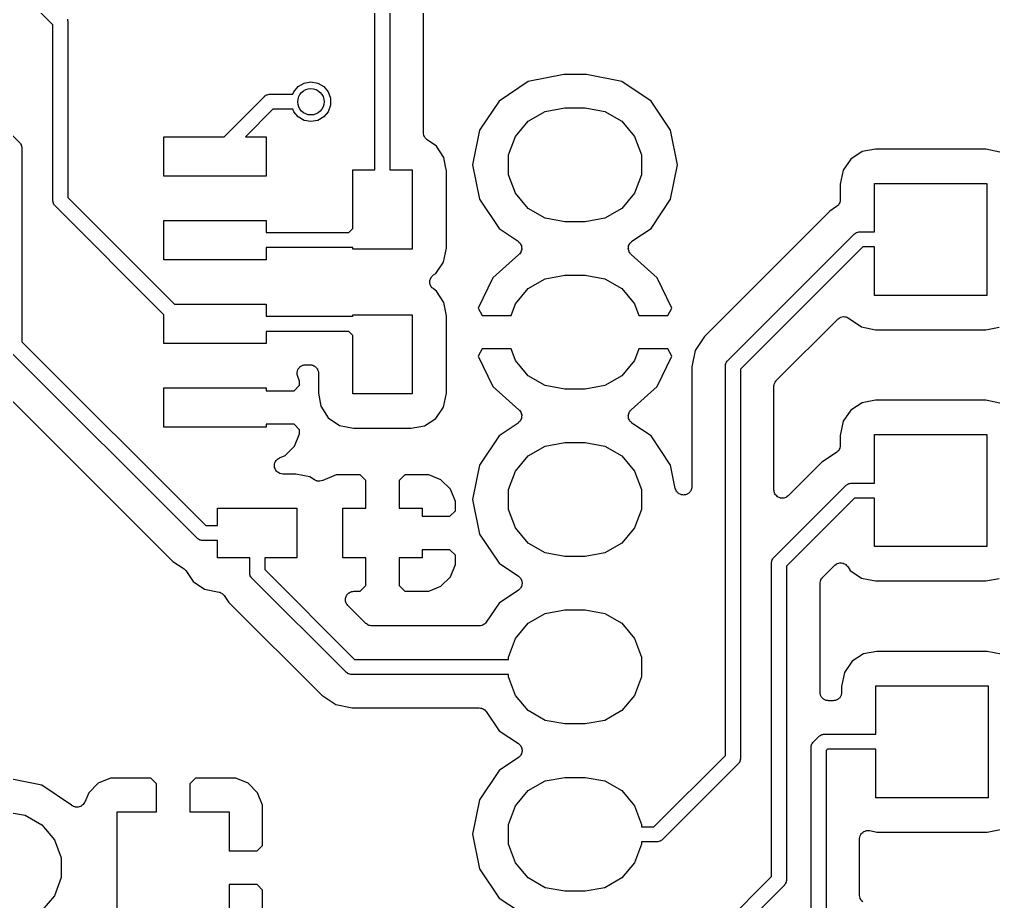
# Model space of a CAD drawing. Extents: x 127.4 to 176.4, y -111.4 to -62.3.
# Drawn here: x 153.88 to 168.65, y -83.7 to -70.31 of the extents above; entities that cross this region are included whole.
import ezdxf

# ---------------------------------------------------------------- set-up
doc = ezdxf.new("R2010")
doc.units = 0
doc.header["$MEASUREMENT"] = 0
doc.layers.add('BLACK', color=7, linetype='CONTINUOUS')

msp = doc.modelspace()

# ---------------------------------------------------------------- linework, layer by layer
at = {"layer": 'Black'}
for p, q in [((154.334, -70.3408), (150.571, -66.578)), ((159.271, -72.595), (159.271, -68.6687)), ((159.499, -68.7357), (159.499, -72.595)), ((160.007, -72.031), (160.007, -69.3707)), ((152.018, -70.3163), (153.881, -72.1792)), ((154.607, -70.3059), (154.61, -70.3206)), ((154.61, -70.3206), (154.614, -70.335)), ((154.386, -70.3923), (154.334, -70.3408)), ((154.386, -73.06), (154.386, -70.3923)), ((154.614, -70.335), (154.613, -70.34)), ((154.613, -70.34), (154.614, -70.345)), ((154.614, -70.345), (154.614, -73.0127)), ((162.134, -71.1454), (161.597, -71.2521)), ((162.478, -71.1454), (162.134, -71.1454)), ((163.015, -71.2521), (162.478, -71.1454)), ((158.039, -71.4094), (158.106, -71.3293)), ((158.106, -71.3293), (158.197, -71.277)), ((158.197, -71.277), (158.3, -71.2589)), ((158.3, -71.2589), (158.403, -71.277)), ((158.403, -71.277), (158.494, -71.3293)), ((158.494, -71.3293), (158.561, -71.4094)), ((161.597, -71.2521), (161.153, -71.5489)), ((163.459, -71.5489), (163.015, -71.2521)), ((156.983, -72.09), (157.594, -71.4792)), ((157.594, -71.4792), (157.598, -71.4763)), ((157.598, -71.4763), (157.602, -71.4724)), ((157.602, -71.4724), (157.614, -71.465)), ((157.614, -71.465), (157.627, -71.4564)), ((157.627, -71.4564), (157.632, -71.4551)), ((157.632, -71.4551), (157.636, -71.4526)), ((157.636, -71.4526), (157.651, -71.45)), ((157.651, -71.45), (157.665, -71.4461)), ((157.665, -71.4461), (157.67, -71.4466)), ((157.67, -71.4466), (157.675, -71.4457)), ((157.675, -71.4457), (158.026, -71.4457)), ((158.026, -71.4457), (158.039, -71.4094)), ((158.561, -71.4094), (158.597, -71.5077)), ((158.597, -71.6123), (158.561, -71.7106)), ((158.597, -71.5077), (158.597, -71.6123)), ((161.153, -71.5489), (160.856, -71.9931)), ((161.854, -71.7055), (162.15, -71.6534)), ((162.15, -71.6534), (162.462, -71.6534)), ((162.462, -71.6534), (162.758, -71.7055)), ((163.756, -71.9931), (163.459, -71.5489)), ((157.722, -71.6743), (157.307, -72.09)), ((158.026, -71.6743), (157.722, -71.6743)), ((158.039, -71.7106), (158.026, -71.6743)), ((158.106, -71.7907), (158.039, -71.7106)), ((158.197, -71.843), (158.106, -71.7907)), ((158.494, -71.7907), (158.403, -71.843)), ((158.561, -71.7106), (158.494, -71.7907)), ((161.595, -71.8554), (161.854, -71.7055)), ((162.758, -71.7055), (163.017, -71.8554)), ((158.3, -71.8611), (158.197, -71.843)), ((158.403, -71.843), (158.3, -71.8611)), ((161.402, -72.0852), (161.595, -71.8554)), ((163.017, -71.8554), (163.21, -72.0852)), ((156.07, -72.69), (156.07, -72.09)), ((156.07, -72.09), (156.983, -72.09)), ((157.307, -72.09), (157.62, -72.09)), ((157.62, -72.09), (157.62, -72.69)), ((160.01, -72.048), (160.007, -72.031)), ((160.012, -72.0652), (160.01, -72.048)), ((160.014, -72.0696), (160.012, -72.0652)), ((160.015, -72.0744), (160.014, -72.0696)), ((160.024, -72.0894), (160.015, -72.0744)), ((160.031, -72.105), (160.024, -72.0894)), ((160.856, -71.9931), (160.752, -72.517)), ((161.299, -72.367), (161.402, -72.0852)), ((163.21, -72.0852), (163.313, -72.367)), ((163.86, -72.517), (163.756, -71.9931)), ((153.881, -72.1792), (153.884, -72.1833)), ((153.884, -72.1833), (153.888, -72.1865)), ((153.888, -72.1865), (153.895, -72.1995)), ((153.895, -72.1995), (153.904, -72.2117)), ((153.904, -72.2117), (153.905, -72.2166)), ((153.905, -72.2166), (153.907, -72.2209)), ((153.907, -72.2209), (153.91, -72.2356)), ((153.91, -72.2356), (153.914, -72.25)), ((160.035, -72.1084), (160.031, -72.105)), ((160.037, -72.1126), (160.035, -72.1084)), ((160.05, -72.1237), (160.037, -72.1126)), ((160.063, -72.1358), (160.05, -72.1237)), ((160.206, -72.2339), (160.063, -72.1358)), ((160.318, -72.4075), (160.206, -72.2339)), ((153.914, -72.25), (153.913, -72.255)), ((153.913, -72.255), (153.914, -72.26)), ((153.914, -72.26), (153.914, -75.2013)), ((161.299, -72.667), (161.299, -72.367)), ((163.313, -72.367), (163.313, -72.667)), ((166.663, -72.3171), (166.489, -72.4288)), ((166.862, -72.2796), (166.663, -72.3171)), ((168.537, -72.2796), (166.862, -72.2796)), ((168.751, -72.3229), (168.537, -72.2796)), ((160.343, -72.5405), (160.318, -72.4075)), ((160.752, -72.517), (160.856, -73.0409)), ((163.756, -73.0409), (163.86, -72.517)), ((166.489, -72.4288), (166.373, -72.5985)), ((158.935, -73.4834), (158.935, -72.595)), ((158.935, -72.595), (159.271, -72.595)), ((159.499, -72.595), (159.835, -72.595)), ((159.835, -72.595), (159.835, -73.795)), ((160.355, -72.6068), (160.343, -72.5405)), ((160.355, -73.7823), (160.355, -72.6068)), ((161.402, -72.9488), (161.299, -72.667)), ((163.313, -72.667), (163.21, -72.9488)), ((166.373, -72.5985), (166.33, -72.8127)), ((157.62, -72.69), (156.07, -72.69)), ((166.33, -72.8127), (166.33, -73.046)), ((166.85, -73.5357), (166.85, -72.8)), ((166.85, -72.8), (168.55, -72.8)), ((168.55, -72.8), (168.55, -74.5)), ((161.595, -73.1786), (161.402, -72.9488)), ((163.21, -72.9488), (163.017, -73.1786)), ((154.387, -73.065), (154.386, -73.06)), ((154.386, -73.07), (154.387, -73.065)), ((154.39, -73.0844), (154.386, -73.07)), ((154.393, -73.0991), (154.39, -73.0844)), ((154.395, -73.1034), (154.393, -73.0991)), ((154.396, -73.1083), (154.395, -73.1034)), ((154.405, -73.1205), (154.396, -73.1083)), ((154.412, -73.1335), (154.405, -73.1205)), ((154.614, -73.0127), (156.232, -74.63)), ((160.856, -73.0409), (161.153, -73.4851)), ((163.459, -73.4851), (163.756, -73.0409)), ((166.3, -73.1276), (166.286, -73.1392)), ((166.302, -73.124), (166.3, -73.1276)), ((166.305, -73.1211), (166.302, -73.124)), ((166.313, -73.105), (166.305, -73.1211)), ((166.322, -73.0894), (166.313, -73.105)), ((166.323, -73.0853), (166.322, -73.0894)), ((166.324, -73.0815), (166.323, -73.0853)), ((166.326, -73.0637), (166.324, -73.0815)), ((166.33, -73.046), (166.326, -73.0637)), ((154.416, -73.1367), (154.412, -73.1335)), ((154.419, -73.1408), (154.416, -73.1367)), ((156.07, -74.7916), (154.419, -73.1408)), ((161.854, -73.3285), (161.595, -73.1786)), ((163.017, -73.1786), (162.758, -73.3285)), ((166.173, -73.2188), (164.269, -75.1225)), ((166.273, -73.1516), (166.173, -73.2188)), ((166.286, -73.1392), (166.273, -73.1516)), ((156.07, -73.96), (156.07, -73.36)), ((156.07, -73.36), (157.62, -73.36)), ((157.62, -73.36), (157.62, -73.5457)), ((162.15, -73.3806), (161.854, -73.3285)), ((162.462, -73.3806), (162.15, -73.3806)), ((162.758, -73.3285), (162.462, -73.3806)), ((157.62, -73.5457), (158.873, -73.5457)), ((158.873, -73.5457), (158.935, -73.4834)), ((161.153, -73.4851), (161.442, -73.6779)), ((163.17, -73.6779), (163.459, -73.4851)), ((164.619, -75.4906), (166.541, -73.5692)), ((166.541, -73.5692), (166.545, -73.5663)), ((166.545, -73.5663), (166.548, -73.5624)), ((166.548, -73.5624), (166.561, -73.555)), ((166.561, -73.555), (166.573, -73.5464)), ((166.573, -73.5464), (166.578, -73.5451)), ((166.578, -73.5451), (166.582, -73.5426)), ((166.582, -73.5426), (166.597, -73.54)), ((166.597, -73.54), (166.611, -73.5361)), ((166.611, -73.5361), (166.616, -73.5366)), ((166.616, -73.5366), (166.621, -73.5357)), ((166.621, -73.5357), (166.85, -73.5357)), ((161.442, -73.6779), (161.445, -73.6813)), ((161.445, -73.6813), (161.45, -73.6837)), ((161.45, -73.6837), (161.461, -73.6965)), ((161.461, -73.6965), (161.473, -73.7084)), ((161.473, -73.7084), (161.476, -73.7128)), ((161.476, -73.7128), (161.479, -73.7166)), ((161.479, -73.7166), (161.485, -73.7325)), ((163.127, -73.7325), (163.133, -73.7166)), ((163.133, -73.7166), (163.136, -73.7128)), ((163.136, -73.7128), (163.139, -73.7084)), ((163.139, -73.7084), (163.151, -73.6965)), ((163.151, -73.6965), (163.162, -73.6837)), ((163.162, -73.6837), (163.167, -73.6813)), ((163.167, -73.6813), (163.17, -73.6779)), ((158.92, -73.7743), (157.62, -73.7743)), ((157.62, -73.7743), (157.62, -73.96)), ((158.925, -73.7734), (158.92, -73.7743)), ((158.93, -73.7739), (158.925, -73.7734)), ((158.935, -73.7725), (158.93, -73.7739)), ((158.935, -73.795), (158.935, -73.7725)), ((159.835, -73.795), (158.935, -73.795)), ((160.312, -73.9965), (160.355, -73.7823)), ((161.472, -73.857), (161.463, -73.8713)), ((161.483, -73.8435), (161.472, -73.857)), ((161.485, -73.8388), (161.483, -73.8435)), ((161.485, -73.7325), (161.493, -73.7479)), ((161.487, -73.8346), (161.485, -73.8388)), ((161.491, -73.8179), (161.487, -73.8346)), ((161.497, -73.8016), (161.491, -73.8179)), ((161.493, -73.7479), (161.494, -73.7529)), ((161.494, -73.7529), (161.495, -73.7575)), ((161.495, -73.7575), (161.496, -73.7747)), ((161.496, -73.7747), (161.498, -73.7918)), ((161.498, -73.7918), (161.497, -73.7966)), ((161.497, -73.7966), (161.497, -73.8016)), ((163.114, -73.7918), (163.116, -73.7747)), ((163.115, -73.7966), (163.114, -73.7918)), ((163.115, -73.8016), (163.115, -73.7966)), ((163.121, -73.8179), (163.115, -73.8016)), ((163.116, -73.7747), (163.117, -73.7575)), ((163.117, -73.7575), (163.118, -73.7529)), ((163.118, -73.7529), (163.119, -73.7479)), ((163.119, -73.7479), (163.127, -73.7325)), ((163.125, -73.8346), (163.121, -73.8179)), ((163.127, -73.8388), (163.125, -73.8346)), ((163.129, -73.8435), (163.127, -73.8388)), ((163.14, -73.857), (163.129, -73.8435)), ((163.149, -73.8713), (163.14, -73.857)), ((166.669, -73.7643), (164.814, -75.6187)), ((166.85, -73.7643), (166.669, -73.7643)), ((166.85, -74.5), (166.85, -73.7643)), ((157.62, -73.96), (156.07, -73.96)), ((160.196, -74.1662), (160.312, -73.9965)), ((161.456, -73.8782), (161.059, -74.2328)), ((161.459, -73.8742), (161.456, -73.8782)), ((161.463, -73.8713), (161.459, -73.8742)), ((163.153, -73.8742), (163.149, -73.8713)), ((163.156, -73.8782), (163.153, -73.8742)), ((163.553, -74.2328), (163.156, -73.8782)), ((160.102, -74.302), (160.103, -74.2941)), ((160.106, -74.3159), (160.102, -74.302)), ((160.103, -74.2862), (160.106, -74.2724)), ((160.103, -74.2941), (160.103, -74.2862)), ((160.106, -74.2724), (160.108, -74.2582)), ((160.108, -74.2582), (160.112, -74.2512)), ((160.112, -74.2512), (160.114, -74.2435)), ((160.114, -74.2435), (160.122, -74.2317)), ((160.122, -74.2317), (160.128, -74.219)), ((160.128, -74.219), (160.134, -74.2136)), ((160.134, -74.2136), (160.138, -74.2071)), ((160.138, -74.2071), (160.15, -74.1988)), ((160.15, -74.1988), (160.161, -74.1891)), ((160.161, -74.1891), (160.196, -74.1662)), ((161.059, -74.2328), (160.838, -74.6908)), ((161.595, -74.3954), (161.854, -74.2455)), ((161.854, -74.2455), (162.15, -74.1934)), ((162.15, -74.1934), (162.462, -74.1934)), ((162.462, -74.1934), (162.758, -74.2455)), ((162.758, -74.2455), (163.017, -74.3954)), ((163.774, -74.6908), (163.553, -74.2328)), ((160.107, -74.3301), (160.106, -74.3159)), ((160.11, -74.3373), (160.107, -74.3301)), ((160.112, -74.345), (160.11, -74.3373)), ((160.12, -74.357), (160.112, -74.345)), ((160.126, -74.3699), (160.12, -74.357)), ((160.132, -74.3754), (160.126, -74.3699)), ((160.136, -74.3821), (160.132, -74.3754)), ((160.147, -74.3907), (160.136, -74.3821)), ((160.158, -74.4007), (160.147, -74.3907)), ((160.206, -74.4339), (160.158, -74.4007)), ((160.318, -74.6075), (160.206, -74.4339)), ((161.402, -74.6252), (161.595, -74.3954)), ((163.017, -74.3954), (163.21, -74.6252)), ((160.355, -74.8068), (160.318, -74.6075)), ((168.55, -74.5), (166.85, -74.5)), ((156.232, -74.63), (157.62, -74.63)), ((157.62, -74.63), (157.62, -74.8157)), ((160.838, -74.6908), (160.897, -74.803)), ((161.337, -74.803), (161.402, -74.6252)), ((163.21, -74.6252), (163.275, -74.803)), ((163.715, -74.803), (163.774, -74.6908)), ((156.07, -75.23), (156.07, -74.7916)), ((157.62, -74.8157), (158.92, -74.8157)), ((158.92, -74.8157), (158.925, -74.8166)), ((158.925, -74.8166), (158.93, -74.8161)), ((158.93, -74.8161), (158.935, -74.8175)), ((158.935, -74.8175), (158.935, -74.795)), ((158.935, -74.795), (159.835, -74.795)), ((159.835, -74.795), (159.835, -75.995)), ((160.355, -75.9823), (160.355, -74.8068)), ((160.897, -74.803), (161.337, -74.803)), ((163.275, -74.803), (163.715, -74.803)), ((165.359, -75.792), (166.294, -74.8578)), ((166.294, -74.8578), (166.296, -74.8564)), ((166.296, -74.8564), (166.297, -74.8544)), ((166.297, -74.8544), (166.314, -74.8438)), ((166.314, -74.8438), (166.33, -74.8325)), ((166.33, -74.8325), (166.332, -74.8319)), ((166.332, -74.8319), (166.334, -74.8305)), ((166.334, -74.8305), (166.353, -74.8262)), ((166.353, -74.8262), (166.372, -74.8211)), ((166.372, -74.8211), (166.375, -74.8213)), ((166.375, -74.8213), (166.377, -74.8208)), ((166.377, -74.8208), (166.397, -74.8232)), ((166.397, -74.8232), (166.416, -74.8249)), ((166.416, -74.8249), (166.419, -74.826)), ((166.419, -74.826), (166.421, -74.8263)), ((166.421, -74.8263), (166.439, -74.8353)), ((166.439, -74.8353), (166.456, -74.8436)), ((166.456, -74.8436), (166.458, -74.8454)), ((166.458, -74.8454), (166.46, -74.8465)), ((166.46, -74.8465), (166.465, -74.8518)), ((166.465, -74.8518), (166.649, -74.9771)), ((158.873, -75.0443), (157.62, -75.0443)), ((157.62, -75.0443), (157.62, -75.23)), ((158.935, -75.1066), (158.873, -75.0443)), ((166.649, -74.9771), (166.863, -75.0204)), ((166.863, -75.0204), (168.538, -75.0204)), ((168.538, -75.0204), (168.737, -74.9829)), ((158.935, -75.995), (158.935, -75.1066)), ((164.269, -75.1225), (164.127, -75.3342)), ((156.576, -78.1858), (153.719, -75.3294)), ((153.914, -75.2013), (156.704, -77.9907)), ((157.62, -75.23), (156.07, -75.23)), ((160.897, -75.311), (160.838, -75.4232)), ((161.337, -75.311), (160.897, -75.311)), ((161.402, -75.4888), (161.337, -75.311)), ((163.275, -75.311), (163.21, -75.4888)), ((163.715, -75.311), (163.275, -75.311)), ((163.774, -75.4232), (163.715, -75.311)), ((164.127, -75.3342), (164.078, -75.5839)), ((160.838, -75.4232), (161.059, -75.8812)), ((161.595, -75.7186), (161.402, -75.4888)), ((163.21, -75.4888), (163.017, -75.7186)), ((163.553, -75.8812), (163.774, -75.4232)), ((164.612, -75.4979), (164.616, -75.4947)), ((164.616, -75.4947), (164.619, -75.4906)), ((158.094, -75.6494), (158.095, -75.6411)), ((158.095, -75.6411), (158.101, -75.6288)), ((158.101, -75.6288), (158.106, -75.6158)), ((158.106, -75.6158), (158.111, -75.6094)), ((158.111, -75.6094), (158.115, -75.602)), ((158.115, -75.602), (158.125, -75.5926)), ((158.125, -75.5926), (158.134, -75.582)), ((158.134, -75.582), (158.142, -75.5778)), ((158.142, -75.5778), (158.148, -75.5722)), ((158.148, -75.5722), (158.16, -75.5669)), ((158.16, -75.5669), (158.172, -75.56)), ((158.172, -75.56), (158.181, -75.5585)), ((158.181, -75.5585), (158.188, -75.5553)), ((158.188, -75.5553), (158.202, -75.5547)), ((158.202, -75.5547), (158.216, -75.5523)), ((158.216, -75.5523), (158.288, -75.5523)), ((158.288, -75.5523), (158.298, -75.5542)), ((158.298, -75.5542), (158.31, -75.5542)), ((158.31, -75.5542), (158.32, -75.558)), ((158.32, -75.558), (158.331, -75.56)), ((158.331, -75.56), (158.341, -75.5655)), ((158.341, -75.5655), (158.351, -75.5693)), ((158.351, -75.5693), (158.36, -75.5765)), ((158.36, -75.5765), (158.369, -75.582)), ((158.369, -75.582), (158.376, -75.5905)), ((158.376, -75.5905), (158.385, -75.5977)), ((158.385, -75.5977), (158.39, -75.6073)), ((158.39, -75.6073), (158.398, -75.6158)), ((158.398, -75.6158), (158.401, -75.6262)), ((158.401, -75.6262), (158.407, -75.6359)), ((158.407, -75.6359), (158.409, -75.6468)), ((164.078, -75.5839), (164.078, -77.4027)), ((164.586, -75.5614), (164.59, -75.547)), ((164.587, -75.5664), (164.586, -75.5614)), ((164.586, -75.5714), (164.587, -75.5664)), ((164.586, -81.4803), (164.586, -75.5714)), ((164.59, -75.547), (164.593, -75.5323)), ((164.593, -75.5323), (164.595, -75.528)), ((164.595, -75.528), (164.596, -75.5231)), ((164.596, -75.5231), (164.605, -75.5109)), ((164.605, -75.5109), (164.612, -75.4979)), ((164.814, -75.6187), (164.814, -81.5276)), ((158.089, -75.6848), (158.091, -75.6711)), ((158.091, -75.693), (158.089, -75.6848)), ((158.091, -75.6572), (158.094, -75.6494)), ((158.091, -75.6711), (158.091, -75.6572)), ((158.091, -75.7014), (158.091, -75.693)), ((158.096, -75.7144), (158.091, -75.7014)), ((158.099, -75.7279), (158.096, -75.7144)), ((158.128, -75.799), (158.099, -75.7279)), ((158.409, -75.6468), (158.413, -75.6572)), ((158.413, -75.6572), (158.413, -75.6684)), ((158.413, -75.6684), (158.415, -75.6793)), ((158.415, -75.6793), (158.415, -75.9832)), ((161.854, -75.8685), (161.595, -75.7186)), ((163.017, -75.7186), (162.758, -75.8685)), ((153.598, -75.9265), (156.208, -78.5362)), ((156.07, -76.5), (156.07, -75.9)), ((156.07, -75.9), (157.62, -75.9)), ((157.62, -75.9), (157.62, -75.946)), ((158.044, -75.946), (158.128, -75.8616)), ((158.128, -75.8616), (158.128, -75.799)), ((161.059, -75.8812), (161.456, -76.2358)), ((162.15, -75.9206), (161.854, -75.8685)), ((162.462, -75.9206), (162.15, -75.9206)), ((162.758, -75.8685), (162.462, -75.9206)), ((163.156, -76.2358), (163.553, -75.8812)), ((165.322, -75.8818), (165.323, -75.8763)), ((165.322, -77.451), (165.322, -75.8818)), ((165.323, -75.8707), (165.327, -75.8547)), ((165.323, -75.8763), (165.323, -75.8707)), ((165.327, -75.8547), (165.33, -75.8383)), ((165.33, -75.8383), (165.333, -75.8335)), ((165.333, -75.8335), (165.334, -75.8281)), ((165.334, -75.8281), (165.344, -75.8145)), ((165.344, -75.8145), (165.352, -75.8001)), ((165.352, -75.8001), (165.356, -75.7965)), ((165.356, -75.7965), (165.359, -75.792)), ((157.62, -75.946), (158.044, -75.946)), ((158.415, -75.9832), (158.452, -76.1825)), ((159.835, -75.995), (158.935, -75.995)), ((160.312, -76.1965), (160.355, -75.9823)), ((158.452, -76.1825), (158.564, -76.3561)), ((160.196, -76.3662), (160.312, -76.1965)), ((166.663, -76.1285), (166.489, -76.2402)), ((166.862, -76.091), (166.663, -76.1285)), ((168.537, -76.091), (166.862, -76.091)), ((168.751, -76.1344), (168.537, -76.091)), ((158.564, -76.3561), (158.734, -76.4721)), ((160.022, -76.4779), (160.196, -76.3662)), ((161.456, -76.2358), (161.459, -76.2398)), ((161.459, -76.2398), (161.463, -76.2427)), ((161.463, -76.2427), (161.472, -76.257)), ((161.472, -76.257), (161.483, -76.2705)), ((161.485, -76.3815), (161.479, -76.3974)), ((161.483, -76.2705), (161.485, -76.2752)), ((161.485, -76.2752), (161.487, -76.2794)), ((161.493, -76.3661), (161.485, -76.3815)), ((161.487, -76.2794), (161.491, -76.2961)), ((161.491, -76.2961), (161.497, -76.3124)), ((161.494, -76.3611), (161.493, -76.3661)), ((161.495, -76.3565), (161.494, -76.3611)), ((161.496, -76.3393), (161.495, -76.3565)), ((161.498, -76.3222), (161.496, -76.3393)), ((161.497, -76.3124), (161.497, -76.3174)), ((161.497, -76.3174), (161.498, -76.3222)), ((163.114, -76.3222), (163.115, -76.3174)), ((163.116, -76.3393), (163.114, -76.3222)), ((163.115, -76.3124), (163.121, -76.2961)), ((163.115, -76.3174), (163.115, -76.3124)), ((163.117, -76.3565), (163.116, -76.3393)), ((163.118, -76.3611), (163.117, -76.3565)), ((163.119, -76.3661), (163.118, -76.3611)), ((163.127, -76.3815), (163.119, -76.3661)), ((163.121, -76.2961), (163.125, -76.2794)), ((163.125, -76.2794), (163.127, -76.2752)), ((163.127, -76.2752), (163.129, -76.2705)), ((163.133, -76.3974), (163.127, -76.3815)), ((163.129, -76.2705), (163.14, -76.257)), ((163.14, -76.257), (163.149, -76.2427)), ((163.149, -76.2427), (163.153, -76.2398)), ((163.153, -76.2398), (163.156, -76.2358)), ((166.489, -76.2402), (166.373, -76.41)), ((157.62, -76.5), (156.07, -76.5)), ((158.044, -76.454), (157.62, -76.454)), ((157.62, -76.454), (157.62, -76.5)), ((158.128, -76.5384), (158.044, -76.454)), ((158.734, -76.4721), (158.948, -76.5154)), ((158.948, -76.5154), (159.823, -76.5154)), ((159.823, -76.5154), (160.022, -76.4779)), ((161.442, -76.4361), (161.153, -76.6289)), ((161.445, -76.4327), (161.442, -76.4361)), ((161.45, -76.4303), (161.445, -76.4327)), ((161.461, -76.4175), (161.45, -76.4303)), ((161.473, -76.4056), (161.461, -76.4175)), ((161.476, -76.4012), (161.473, -76.4056)), ((161.479, -76.3974), (161.476, -76.4012)), ((163.136, -76.4012), (163.133, -76.3974)), ((163.139, -76.4056), (163.136, -76.4012)), ((163.151, -76.4175), (163.139, -76.4056)), ((163.162, -76.4303), (163.151, -76.4175)), ((163.167, -76.4327), (163.162, -76.4303)), ((163.17, -76.4361), (163.167, -76.4327)), ((163.459, -76.6289), (163.17, -76.4361)), ((166.373, -76.41), (166.33, -76.6242)), ((158.051, -76.7878), (158.128, -76.601)), ((158.128, -76.601), (158.128, -76.5384)), ((161.153, -76.6289), (160.856, -77.0731)), ((163.756, -77.0731), (163.459, -76.6289)), ((166.33, -76.6242), (166.33, -76.7754)), ((166.85, -77.3471), (166.85, -76.6114)), ((166.85, -76.6114), (168.55, -76.6114)), ((168.55, -76.6114), (168.55, -78.3114)), ((157.908, -76.9307), (158.051, -76.7878)), ((161.595, -76.9354), (161.854, -76.7855)), ((161.854, -76.7855), (162.15, -76.7334)), ((162.15, -76.7334), (162.462, -76.7334)), ((162.462, -76.7334), (162.758, -76.7855)), ((162.758, -76.7855), (163.017, -76.9354)), ((166.322, -76.8188), (166.313, -76.8343)), ((166.323, -76.8147), (166.322, -76.8188)), ((166.324, -76.8109), (166.323, -76.8147)), ((166.326, -76.793), (166.324, -76.8109)), ((166.33, -76.7754), (166.326, -76.793)), ((157.808, -76.9756), (157.824, -76.9652)), ((157.824, -76.9652), (157.908, -76.9307)), ((161.402, -77.1652), (161.595, -76.9354)), ((163.017, -76.9354), (163.21, -77.1652)), ((166.273, -76.881), (166.05, -77.0302)), ((166.286, -76.8685), (166.273, -76.881)), ((166.3, -76.857), (166.286, -76.8685)), ((166.302, -76.8534), (166.3, -76.857)), ((166.305, -76.8505), (166.302, -76.8534)), ((166.313, -76.8343), (166.305, -76.8505)), ((157.747, -77.066), (157.748, -77.0633)), ((157.748, -77.0853), (157.747, -77.066)), ((157.748, -77.0605), (157.754, -77.0423)), ((157.748, -77.0633), (157.748, -77.0605)), ((157.748, -77.1046), (157.748, -77.0853)), ((157.749, -77.1072), (157.748, -77.1046)), ((157.749, -77.11), (157.749, -77.1072)), ((157.756, -77.1279), (157.749, -77.11)), ((157.754, -77.0423), (157.76, -77.0239)), ((157.76, -77.0239), (157.762, -77.0217)), ((157.762, -77.0217), (157.763, -77.0191)), ((157.763, -77.0191), (157.775, -77.0043)), ((157.775, -77.0043), (157.787, -76.9889)), ((157.787, -76.9889), (157.789, -76.9874)), ((157.789, -76.9874), (157.791, -76.9853)), ((157.791, -76.9853), (157.808, -76.9756)), ((160.856, -77.0731), (160.752, -77.597)), ((163.826, -77.4275), (163.756, -77.0731)), ((166.05, -77.0302), (165.539, -77.5408)), ((157.763, -77.1461), (157.756, -77.1279)), ((157.765, -77.1482), (157.763, -77.1461)), ((157.766, -77.1508), (157.765, -77.1482)), ((157.779, -77.165), (157.766, -77.1508)), ((157.791, -77.1798), (157.779, -77.165)), ((157.794, -77.1812), (157.791, -77.1798)), ((157.796, -77.1833), (157.794, -77.1812)), ((157.813, -77.1922), (157.796, -77.1833)), ((157.829, -77.2019), (157.813, -77.1922)), ((157.832, -77.2024), (157.829, -77.2019)), ((157.835, -77.2037), (157.832, -77.2024)), ((157.854, -77.2062), (157.835, -77.2037)), ((157.873, -77.2096), (157.854, -77.2062)), ((158.072, -77.2096), (157.873, -77.2096)), ((158.286, -77.2529), (158.072, -77.2096)), ((158.352, -77.2979), (158.286, -77.2529)), ((158.684, -77.222), (158.481, -77.3061)), ((159.047, -77.222), (158.684, -77.222)), ((159.131, -77.3064), (159.047, -77.222)), ((159.723, -77.222), (159.639, -77.3064)), ((160.086, -77.222), (159.723, -77.222)), ((160.273, -77.2993), (160.086, -77.222)), ((161.299, -77.447), (161.402, -77.1652)), ((163.21, -77.1652), (163.313, -77.447)), ((158.372, -77.3067), (158.352, -77.2979)), ((158.391, -77.3157), (158.372, -77.3067)), ((158.392, -77.3158), (158.391, -77.3157)), ((158.392, -77.3161), (158.392, -77.3158)), ((158.414, -77.3177), (158.392, -77.3161)), ((158.435, -77.3196), (158.414, -77.3177)), ((158.436, -77.3194), (158.435, -77.3196)), ((158.457, -77.3137), (158.436, -77.3194)), ((158.436, -77.3194), (158.436, -77.3194)), ((158.478, -77.3081), (158.457, -77.3137)), ((158.479, -77.3075), (158.478, -77.3077)), ((158.478, -77.3077), (158.478, -77.3081)), ((158.481, -77.3061), (158.479, -77.3075)), ((159.131, -77.73), (159.131, -77.3064)), ((159.639, -77.3064), (159.639, -77.73)), ((160.416, -77.4422), (160.273, -77.2993)), ((164.078, -77.4027), (164.076, -77.4123)), ((164.076, -77.4123), (164.076, -77.422)), ((165.319, -78.4792), (166.418, -77.3806)), ((166.418, -77.3806), (166.422, -77.3777)), ((166.422, -77.3777), (166.425, -77.3739)), ((166.425, -77.3739), (166.438, -77.3664)), ((166.438, -77.3664), (166.45, -77.3578)), ((166.45, -77.3578), (166.455, -77.3565)), ((166.455, -77.3565), (166.459, -77.354)), ((166.459, -77.354), (166.474, -77.3514)), ((166.474, -77.3514), (166.489, -77.3476)), ((166.489, -77.3476), (166.494, -77.348)), ((166.494, -77.348), (166.499, -77.3471)), ((166.499, -77.3471), (166.85, -77.3471)), ((160.493, -77.629), (160.416, -77.4422)), ((161.299, -77.747), (161.299, -77.447)), ((163.313, -77.447), (163.313, -77.747)), ((163.83, -77.4366), (163.826, -77.4275)), ((163.831, -77.4462), (163.83, -77.4366)), ((163.838, -77.457), (163.831, -77.4462)), ((163.842, -77.4686), (163.838, -77.457)), ((163.849, -77.4759), (163.842, -77.4686)), ((163.853, -77.4844), (163.849, -77.4759)), ((163.863, -77.4924), (163.853, -77.4844)), ((163.871, -77.5018), (163.863, -77.4924)), ((163.88, -77.5064), (163.871, -77.5018)), ((163.887, -77.5127), (163.88, -77.5064)), ((163.899, -77.517), (163.887, -77.5127)), ((163.91, -77.523), (163.899, -77.517)), ((163.919, -77.5245), (163.91, -77.523)), ((163.929, -77.5278), (163.919, -77.5245)), ((163.941, -77.5278), (163.929, -77.5278)), ((163.953, -77.5297), (163.941, -77.5278)), ((163.963, -77.5278), (163.953, -77.5297)), ((163.973, -77.5278), (163.963, -77.5278)), ((163.984, -77.5235), (163.973, -77.5278)), ((163.997, -77.5211), (163.984, -77.5235)), ((164.005, -77.516), (163.997, -77.5211)), ((164.014, -77.5127), (164.005, -77.516)), ((164.024, -77.5047), (164.014, -77.5127)), ((164.034, -77.4982), (164.024, -77.5047)), ((164.041, -77.4906), (164.034, -77.4982)), ((164.048, -77.4844), (164.041, -77.4906)), ((164.054, -77.4735), (164.048, -77.4844)), ((164.062, -77.4638), (164.054, -77.4735)), ((164.065, -77.4546), (164.062, -77.4638)), ((164.07, -77.4462), (164.065, -77.4546)), ((164.072, -77.4339), (164.07, -77.4462)), ((164.076, -77.422), (164.072, -77.4339)), ((165.325, -77.4674), (165.322, -77.451)), ((165.327, -77.4839), (165.325, -77.4674)), ((165.329, -77.489), (165.327, -77.4839)), ((165.33, -77.4945), (165.329, -77.489)), ((165.338, -77.5088), (165.33, -77.4945)), ((165.345, -77.5239), (165.338, -77.5088)), ((165.349, -77.5278), (165.345, -77.5239)), ((165.352, -77.5327), (165.349, -77.5278)), ((165.365, -77.5433), (165.352, -77.5327)), ((165.376, -77.5551), (165.365, -77.5433)), ((165.382, -77.5574), (165.376, -77.5551)), ((165.386, -77.561), (165.382, -77.5574)), ((165.401, -77.5667), (165.386, -77.561)), ((165.508, -77.5629), (165.503, -77.5661)), ((165.513, -77.561), (165.508, -77.5629)), ((165.526, -77.5504), (165.513, -77.561)), ((165.539, -77.5408), (165.526, -77.5504)), ((160.493, -77.7666), (160.493, -77.629)), ((160.752, -77.597), (160.856, -78.1209)), ((165.416, -77.5737), (165.401, -77.5667)), ((165.422, -77.5742), (165.416, -77.5737)), ((165.427, -77.5761), (165.422, -77.5742)), ((165.444, -77.5761), (165.427, -77.5761)), ((165.46, -77.5775), (165.444, -77.5761)), ((165.466, -77.5761), (165.46, -77.5775)), ((165.471, -77.5761), (165.466, -77.5761)), ((165.487, -77.5704), (165.471, -77.5761)), ((165.503, -77.5661), (165.487, -77.5704)), ((166.546, -77.5757), (165.514, -78.6073)), ((166.85, -77.5757), (166.546, -77.5757)), ((166.85, -78.3114), (166.85, -77.5757)), ((156.885, -77.9907), (156.885, -77.73)), ((156.885, -77.73), (158.085, -77.73)), ((158.085, -77.73), (158.085, -78.48)), ((158.785, -78.48), (158.785, -77.73)), ((158.785, -77.73), (159.131, -77.73)), ((159.639, -77.73), (159.985, -77.73)), ((159.985, -77.73), (159.985, -77.851)), ((159.985, -77.851), (160.409, -77.851)), ((160.409, -77.851), (160.493, -77.7666)), ((161.402, -78.0288), (161.299, -77.747)), ((163.313, -77.747), (163.21, -78.0288)), ((156.704, -77.9907), (156.885, -77.9907)), ((160.856, -78.1209), (161.153, -78.5651)), ((161.595, -78.2586), (161.402, -78.0288)), ((163.21, -78.0288), (163.017, -78.2586)), ((156.58, -78.1887), (156.576, -78.1858)), ((156.583, -78.1926), (156.58, -78.1887)), ((156.596, -78.2), (156.583, -78.1926)), ((156.608, -78.2086), (156.596, -78.2)), ((156.613, -78.2099), (156.608, -78.2086)), ((156.617, -78.2124), (156.613, -78.2099)), ((156.632, -78.215), (156.617, -78.2124)), ((156.646, -78.2189), (156.632, -78.215)), ((156.651, -78.2184), (156.646, -78.2189)), ((156.656, -78.2193), (156.651, -78.2184)), ((156.885, -78.2193), (156.656, -78.2193)), ((156.885, -78.48), (156.885, -78.2193)), ((161.854, -78.4085), (161.595, -78.2586)), ((163.017, -78.2586), (162.758, -78.4085)), ((159.985, -78.359), (159.985, -78.48)), ((160.409, -78.359), (159.985, -78.359)), ((160.493, -78.4434), (160.409, -78.359)), ((160.493, -78.581), (160.493, -78.4434)), ((162.15, -78.4606), (161.854, -78.4085)), ((162.758, -78.4085), (162.462, -78.4606)), ((168.55, -78.3114), (166.85, -78.3114)), ((156.208, -78.5362), (156.379, -78.6505)), ((157.371, -78.48), (156.885, -78.48)), ((157.371, -78.7086), (157.371, -78.48)), ((158.085, -78.48), (157.599, -78.48)), ((157.599, -78.48), (157.599, -78.6613)), ((159.131, -78.48), (158.785, -78.48)), ((159.131, -78.9036), (159.131, -78.48)), ((159.985, -78.48), (159.639, -78.48)), ((159.639, -78.48), (159.639, -78.9036)), ((160.416, -78.7678), (160.493, -78.581)), ((161.153, -78.5651), (161.447, -78.7614)), ((162.462, -78.4606), (162.15, -78.4606)), ((165.286, -78.55), (165.29, -78.5356)), ((165.287, -78.555), (165.286, -78.55)), ((165.286, -78.56), (165.287, -78.555)), ((165.286, -83.3203), (165.286, -78.56)), ((165.29, -78.5356), (165.293, -78.5209)), ((165.293, -78.5209), (165.295, -78.5166)), ((165.295, -78.5166), (165.296, -78.5117)), ((165.296, -78.5117), (165.305, -78.4995)), ((165.305, -78.4995), (165.312, -78.4865)), ((165.312, -78.4865), (165.316, -78.4833)), ((165.316, -78.4833), (165.319, -78.4792)), ((166.059, -78.7806), (166.246, -78.5945)), ((166.246, -78.5945), (166.248, -78.5931)), ((166.248, -78.5931), (166.249, -78.5911)), ((166.249, -78.5911), (166.266, -78.5804)), ((166.266, -78.5804), (166.282, -78.5692)), ((166.282, -78.5692), (166.284, -78.5686)), ((166.284, -78.5686), (166.286, -78.5672)), ((166.286, -78.5672), (166.305, -78.5629)), ((166.305, -78.5629), (166.324, -78.5578)), ((166.324, -78.5578), (166.327, -78.558)), ((166.327, -78.558), (166.329, -78.5575)), ((166.329, -78.5575), (166.349, -78.5599)), ((166.349, -78.5599), (166.368, -78.5616)), ((166.368, -78.5616), (166.371, -78.5627)), ((166.371, -78.5627), (166.373, -78.563)), ((166.373, -78.563), (166.39, -78.572)), ((166.39, -78.572), (166.408, -78.5803)), ((166.408, -78.5803), (166.41, -78.5821)), ((166.41, -78.5821), (166.412, -78.5832)), ((166.412, -78.5832), (166.426, -78.5976)), ((166.426, -78.5976), (166.439, -78.6115)), ((156.379, -78.6505), (156.381, -78.6532)), ((156.381, -78.6532), (156.385, -78.655)), ((156.385, -78.655), (156.397, -78.6684)), ((156.397, -78.6684), (156.411, -78.681)), ((156.411, -78.681), (156.412, -78.6845)), ((156.412, -78.6845), (156.415, -78.6874)), ((156.415, -78.6874), (156.514, -78.8411)), ((157.372, -78.7136), (157.371, -78.7086)), ((157.371, -78.7186), (157.372, -78.7136)), ((157.375, -78.733), (157.371, -78.7186)), ((157.378, -78.7477), (157.375, -78.733)), ((157.599, -78.6613), (158.961, -80.0227)), ((165.514, -78.6073), (165.514, -83.3676)), ((166.439, -78.6115), (166.44, -78.6137)), ((166.44, -78.6137), (166.442, -78.6156)), ((166.442, -78.6156), (166.479, -78.6725)), ((166.479, -78.6725), (166.649, -78.7885)), ((156.514, -78.8411), (156.684, -78.9571)), ((157.38, -78.752), (157.378, -78.7477)), ((157.381, -78.7569), (157.38, -78.752)), ((157.39, -78.7691), (157.381, -78.7569)), ((157.397, -78.7821), (157.39, -78.7691)), ((157.401, -78.7853), (157.397, -78.7821)), ((157.404, -78.7894), (157.401, -78.7853)), ((158.833, -80.2178), (157.404, -78.7894)), ((160.273, -78.9107), (160.416, -78.7678)), ((161.447, -78.7614), (161.457, -78.771)), ((161.457, -78.771), (161.468, -78.7792)), ((161.468, -78.7792), (161.473, -78.7861)), ((161.473, -78.7861), (161.479, -78.7919)), ((161.479, -78.7919), (161.485, -78.8043)), ((161.485, -78.8043), (161.493, -78.8159)), ((161.493, -78.8159), (161.495, -78.824)), ((161.495, -78.824), (161.498, -78.8315)), ((161.498, -78.8315), (161.5, -78.8452)), ((161.5, -78.8888), (161.498, -78.9025)), ((161.5, -78.8452), (161.503, -78.8587)), ((161.503, -78.8753), (161.5, -78.8888)), ((161.503, -78.8587), (161.502, -78.867)), ((161.502, -78.867), (161.503, -78.8753)), ((166.022, -78.8704), (166.023, -78.8649)), ((166.022, -80.5236), (166.022, -78.8704)), ((166.023, -78.8593), (166.027, -78.8433)), ((166.023, -78.8649), (166.023, -78.8593)), ((166.027, -78.8433), (166.03, -78.8269)), ((166.03, -78.8269), (166.033, -78.8221)), ((166.033, -78.8221), (166.034, -78.8167)), ((166.034, -78.8167), (166.044, -78.8031)), ((166.044, -78.8031), (166.052, -78.7887)), ((166.052, -78.7887), (166.056, -78.7851)), ((166.056, -78.7851), (166.059, -78.7806)), ((166.649, -78.7885), (166.863, -78.8319)), ((166.863, -78.8319), (168.538, -78.8319)), ((168.538, -78.8319), (168.737, -78.7944)), ((156.684, -78.9571), (156.906, -79.002)), ((156.906, -79.002), (156.911, -79.004)), ((156.911, -79.004), (156.916, -79.0046)), ((156.916, -79.0046), (156.931, -79.012)), ((156.931, -79.012), (156.947, -79.0182)), ((156.947, -79.0182), (156.951, -79.0217)), ((156.951, -79.0217), (156.955, -79.0241)), ((156.955, -79.0241), (156.967, -79.0362)), ((156.967, -79.0362), (156.98, -79.0474)), ((158.847, -79.0422), (158.859, -79.0304)), ((158.859, -79.0304), (158.869, -79.0177)), ((158.869, -79.0177), (158.874, -79.0149)), ((158.874, -79.0149), (158.878, -79.011)), ((158.878, -79.011), (158.893, -79.004)), ((158.893, -79.004), (158.908, -78.9957)), ((158.908, -78.9957), (158.913, -78.9947)), ((158.913, -78.9947), (158.918, -78.9923)), ((158.918, -78.9923), (158.935, -78.9909)), ((158.935, -78.9909), (158.951, -78.988)), ((158.951, -78.988), (159.047, -78.988)), ((159.047, -78.988), (159.131, -78.9036)), ((159.639, -78.9036), (159.723, -78.988)), ((159.723, -78.988), (160.086, -78.988)), ((160.086, -78.988), (160.273, -78.9107)), ((161.447, -78.9726), (161.153, -79.1689)), ((161.457, -78.963), (161.447, -78.9726)), ((161.468, -78.9548), (161.457, -78.963)), ((161.473, -78.9479), (161.468, -78.9548)), ((161.479, -78.9421), (161.473, -78.9479)), ((161.485, -78.9297), (161.479, -78.9421)), ((161.493, -78.9181), (161.485, -78.9297)), ((161.495, -78.91), (161.493, -78.9181)), ((161.498, -78.9025), (161.495, -78.91)), ((156.98, -79.0474), (156.982, -79.0521)), ((156.982, -79.0521), (156.986, -79.0559)), ((156.986, -79.0559), (157.054, -79.1575)), ((157.054, -79.1575), (158.465, -80.5682)), ((158.825, -79.1261), (158.826, -79.1095)), ((158.826, -79.1315), (158.825, -79.1261)), ((158.826, -79.0929), (158.828, -79.0877)), ((158.826, -79.1095), (158.826, -79.0929)), ((158.826, -79.1371), (158.826, -79.1315)), ((158.832, -79.1526), (158.826, -79.1371)), ((158.828, -79.0821), (158.835, -79.0671)), ((158.828, -79.0877), (158.828, -79.0821)), ((158.836, -79.1687), (158.832, -79.1526)), ((158.835, -79.0671), (158.841, -79.0515)), ((158.839, -79.1732), (158.836, -79.1687)), ((158.841, -79.1785), (158.839, -79.1732)), ((158.841, -79.0515), (158.845, -79.0472)), ((158.852, -79.1912), (158.841, -79.1785)), ((158.845, -79.0472), (158.847, -79.0422)), ((161.153, -79.1689), (160.96, -79.4583)), ((158.861, -79.2048), (158.852, -79.1912)), ((159.134, -79.4775), (158.861, -79.2048)), ((161.595, -79.4754), (161.854, -79.3255)), ((161.854, -79.3255), (162.15, -79.2734)), ((162.15, -79.2734), (162.462, -79.2734)), ((162.462, -79.2734), (162.758, -79.3255)), ((162.758, -79.3255), (163.017, -79.4754)), ((159.139, -79.4807), (159.134, -79.4775)), ((159.142, -79.485), (159.139, -79.4807)), ((160.947, -79.4712), (160.936, -79.485)), ((160.96, -79.4583), (160.947, -79.4712)), ((161.402, -79.7052), (161.595, -79.4754)), ((163.017, -79.4754), (163.21, -79.7052)), ((159.157, -79.4933), (159.142, -79.485)), ((159.17, -79.5028), (159.157, -79.4933)), ((159.175, -79.5042), (159.17, -79.5028)), ((159.18, -79.507), (159.175, -79.5042)), ((159.197, -79.5099), (159.18, -79.507)), ((159.213, -79.5142), (159.197, -79.5099)), ((159.218, -79.5137), (159.213, -79.5142)), ((159.224, -79.5147), (159.218, -79.5137)), ((160.854, -79.5147), (159.224, -79.5147)), ((160.872, -79.5116), (160.854, -79.5147)), ((160.89, -79.5096), (160.872, -79.5116)), ((160.894, -79.5078), (160.89, -79.5096)), ((160.898, -79.507), (160.894, -79.5078)), ((160.913, -79.4981), (160.898, -79.507)), ((160.929, -79.4901), (160.913, -79.4981)), ((160.932, -79.4871), (160.929, -79.4901)), ((160.936, -79.485), (160.932, -79.4871)), ((161.299, -79.987), (161.402, -79.7052)), ((163.21, -79.7052), (163.313, -79.987)), ((166.882, -79.9024), (166.683, -79.9399)), ((168.557, -79.9024), (166.882, -79.9024)), ((168.771, -79.9458), (168.557, -79.9024)), ((158.961, -80.0227), (161.061, -80.0227)), ((161.061, -80.0227), (161.299, -80.0227)), ((161.299, -80.0227), (161.299, -79.987)), ((163.313, -79.987), (163.313, -80.287)), ((166.509, -80.0516), (166.393, -80.2214)), ((166.683, -79.9399), (166.509, -80.0516)), ((158.837, -80.2207), (158.833, -80.2178)), ((158.84, -80.2246), (158.837, -80.2207)), ((166.393, -80.2214), (166.35, -80.4356)), ((158.853, -80.232), (158.84, -80.2246)), ((158.865, -80.2406), (158.853, -80.232)), ((158.87, -80.2419), (158.865, -80.2406)), ((158.874, -80.2444), (158.87, -80.2419)), ((158.889, -80.247), (158.874, -80.2444)), ((158.903, -80.2509), (158.889, -80.247)), ((158.908, -80.2504), (158.903, -80.2509)), ((158.913, -80.2513), (158.908, -80.2504)), ((161.061, -80.2513), (158.913, -80.2513)), ((161.299, -80.2513), (161.061, -80.2513)), ((161.299, -80.287), (161.299, -80.2513)), ((161.402, -80.5688), (161.299, -80.287)), ((163.313, -80.287), (163.21, -80.5688)), ((166.35, -80.4356), (166.35, -80.5236)), ((166.87, -81.1586), (166.87, -80.4229)), ((166.87, -80.4229), (168.57, -80.4229)), ((168.57, -80.4229), (168.57, -82.1229)), ((158.465, -80.5682), (158.676, -80.7096)), ((161.595, -80.7986), (161.402, -80.5688)), ((163.21, -80.5688), (163.017, -80.7986)), ((166.024, -80.5345), (166.022, -80.5236)), ((166.024, -80.5456), (166.024, -80.5345)), ((166.028, -80.5561), (166.024, -80.5456)), ((166.03, -80.567), (166.028, -80.5561)), ((166.036, -80.5766), (166.03, -80.567)), ((166.039, -80.5871), (166.036, -80.5766)), ((166.046, -80.5956), (166.039, -80.5871)), ((166.052, -80.6052), (166.046, -80.5956)), ((166.061, -80.6123), (166.052, -80.6052)), ((166.068, -80.6208), (166.061, -80.6123)), ((166.077, -80.6264), (166.068, -80.6208)), ((166.086, -80.6335), (166.077, -80.6264)), ((166.096, -80.6373), (166.086, -80.6335)), ((166.106, -80.6429), (166.096, -80.6373)), ((166.117, -80.6448), (166.106, -80.6429)), ((166.127, -80.6486), (166.117, -80.6448)), ((166.138, -80.6486), (166.127, -80.6486)), ((166.149, -80.6506), (166.138, -80.6486)), ((166.223, -80.6506), (166.149, -80.6506)), ((166.233, -80.6486), (166.223, -80.6506)), ((166.245, -80.6486), (166.233, -80.6486)), ((166.255, -80.6448), (166.245, -80.6486)), ((166.266, -80.6429), (166.255, -80.6448)), ((166.276, -80.6373), (166.266, -80.6429)), ((166.286, -80.6335), (166.276, -80.6373)), ((166.295, -80.6264), (166.286, -80.6335)), ((166.304, -80.6208), (166.295, -80.6264)), ((166.311, -80.6123), (166.304, -80.6208)), ((166.32, -80.6052), (166.311, -80.6123)), ((166.325, -80.5956), (166.32, -80.6052)), ((166.333, -80.5871), (166.325, -80.5956)), ((166.336, -80.5766), (166.333, -80.5871)), ((166.342, -80.567), (166.336, -80.5766)), ((166.344, -80.5561), (166.342, -80.567)), ((166.348, -80.5456), (166.344, -80.5561)), ((166.35, -80.5236), (166.348, -80.5345)), ((166.348, -80.5345), (166.348, -80.5456)), ((158.676, -80.7096), (158.926, -80.7593)), ((158.926, -80.7593), (160.854, -80.7593)), ((160.854, -80.7593), (160.872, -80.7624)), ((160.872, -80.7624), (160.89, -80.7644)), ((160.89, -80.7644), (160.894, -80.7662)), ((160.894, -80.7662), (160.898, -80.767)), ((160.898, -80.767), (160.913, -80.7759)), ((160.913, -80.7759), (160.929, -80.7839)), ((160.929, -80.7839), (160.932, -80.7869)), ((160.932, -80.7869), (160.936, -80.789)), ((160.936, -80.789), (160.947, -80.8028)), ((160.947, -80.8028), (160.96, -80.8157)), ((161.854, -80.9485), (161.595, -80.7986)), ((163.017, -80.7986), (162.758, -80.9485)), ((160.96, -80.8157), (161.153, -81.1051)), ((162.15, -81.0006), (161.854, -80.9485)), ((162.758, -80.9485), (162.462, -81.0006)), ((161.153, -81.1051), (161.447, -81.3014)), ((162.462, -81.0006), (162.15, -81.0006)), ((165.919, -81.2792), (166.006, -81.192)), ((166.006, -81.192), (166.01, -81.1892)), ((166.01, -81.1892), (166.014, -81.1853)), ((166.014, -81.1853), (166.027, -81.1778)), ((166.027, -81.1778), (166.039, -81.1693)), ((166.039, -81.1693), (166.044, -81.168)), ((166.044, -81.168), (166.048, -81.1654)), ((166.048, -81.1654), (166.063, -81.1629)), ((166.063, -81.1629), (166.077, -81.159)), ((166.077, -81.159), (166.082, -81.1594)), ((166.082, -81.1594), (166.087, -81.1586)), ((166.087, -81.1586), (166.87, -81.1586)), ((161.447, -81.3014), (161.457, -81.311)), ((161.457, -81.311), (161.468, -81.3192)), ((161.468, -81.3192), (161.473, -81.3261)), ((161.473, -81.3261), (161.479, -81.3319)), ((161.479, -81.3319), (161.485, -81.3443)), ((161.485, -81.3443), (161.493, -81.3559)), ((161.493, -81.3559), (161.495, -81.364)), ((161.495, -81.364), (161.498, -81.3715)), ((161.498, -81.3715), (161.5, -81.3852)), ((161.5, -81.3852), (161.503, -81.3987)), ((161.503, -81.3987), (161.502, -81.407)), ((165.886, -81.35), (165.89, -81.3356)), ((165.887, -81.355), (165.886, -81.35)), ((165.886, -81.36), (165.887, -81.355)), ((165.886, -84.1681), (165.886, -81.36)), ((165.89, -81.3356), (165.893, -81.3209)), ((165.893, -81.3209), (165.895, -81.3166)), ((165.895, -81.3166), (165.896, -81.3117)), ((165.896, -81.3117), (165.905, -81.2995)), ((165.905, -81.2995), (165.912, -81.2865)), ((165.912, -81.2865), (165.916, -81.2833)), ((165.916, -81.2833), (165.919, -81.2792)), ((166.134, -81.3872), (166.114, -81.4073)), ((166.87, -81.3872), (166.134, -81.3872)), ((166.87, -82.1229), (166.87, -81.3872)), ((161.447, -81.5126), (161.153, -81.7089)), ((161.457, -81.503), (161.447, -81.5126)), ((161.468, -81.4948), (161.457, -81.503)), ((161.473, -81.4879), (161.468, -81.4948)), ((161.479, -81.4821), (161.473, -81.4879)), ((161.485, -81.4697), (161.479, -81.4821)), ((161.493, -81.4581), (161.485, -81.4697)), ((161.495, -81.45), (161.493, -81.4581)), ((161.498, -81.4425), (161.495, -81.45)), ((161.5, -81.4288), (161.498, -81.4425)), ((161.503, -81.4153), (161.5, -81.4288)), ((161.502, -81.407), (161.503, -81.4153)), ((163.503, -82.5627), (164.586, -81.4803)), ((164.81, -81.552), (164.807, -81.5667)), ((164.814, -81.5376), (164.81, -81.552)), ((164.814, -81.5276), (164.813, -81.5326)), ((164.813, -81.5326), (164.814, -81.5376)), ((166.114, -81.4073), (166.114, -84.2154)), ((164.781, -81.6084), (163.631, -82.7578)), ((164.784, -81.6043), (164.781, -81.6084)), ((164.788, -81.6011), (164.784, -81.6043)), ((164.795, -81.5881), (164.788, -81.6011)), ((164.804, -81.5759), (164.795, -81.5881)), ((164.805, -81.571), (164.804, -81.5759)), ((164.807, -81.5667), (164.805, -81.571)), ((154.218, -81.9327), (153.687, -81.827)), ((155.259, -81.827), (155.072, -81.9043)), ((155.872, -81.827), (155.259, -81.827)), ((155.956, -81.9114), (155.872, -81.827)), ((156.548, -81.827), (156.464, -81.9114)), ((157.161, -81.827), (156.548, -81.827)), ((157.348, -81.9043), (157.161, -81.827)), ((161.153, -81.7089), (160.856, -82.1531)), ((161.854, -81.8655), (162.15, -81.8134)), ((162.15, -81.8134), (162.462, -81.8134)), ((162.462, -81.8134), (162.758, -81.8655)), ((154.67, -82.2346), (154.218, -81.9327)), ((155.072, -81.9043), (154.929, -82.0472)), ((155.956, -82.335), (155.956, -81.9114)), ((156.464, -81.9114), (156.464, -82.335)), ((157.491, -82.0472), (157.348, -81.9043)), ((161.595, -82.0154), (161.854, -81.8655)), ((162.758, -81.8655), (163.017, -82.0154)), ((154.929, -82.0472), (154.87, -82.1895)), ((157.568, -82.234), (157.491, -82.0472)), ((161.402, -82.2452), (161.595, -82.0154)), ((163.017, -82.0154), (163.21, -82.2452)), ((168.57, -82.1229), (166.87, -82.1229)), ((154.678, -82.2433), (154.67, -82.2346)), ((154.682, -82.2451), (154.678, -82.2433)), ((154.685, -82.248), (154.682, -82.2451)), ((154.701, -82.2548), (154.685, -82.248)), ((154.718, -82.2628), (154.701, -82.2548)), ((154.722, -82.2632), (154.718, -82.2628)), ((154.726, -82.2648), (154.722, -82.2632)), ((154.744, -82.2656), (154.726, -82.2648)), ((154.761, -82.2676), (154.744, -82.2656)), ((154.765, -82.2666), (154.761, -82.2676)), ((154.77, -82.2668), (154.765, -82.2666)), ((154.787, -82.2614), (154.77, -82.2668)), ((154.804, -82.2571), (154.787, -82.2614)), ((154.808, -82.2548), (154.804, -82.2571)), ((154.812, -82.2535), (154.808, -82.2548)), ((154.826, -82.2426), (154.812, -82.2535)), ((154.841, -82.2326), (154.826, -82.2426)), ((154.843, -82.2292), (154.841, -82.2326)), ((154.847, -82.2267), (154.843, -82.2292)), ((154.856, -82.2115), (154.847, -82.2267)), ((154.867, -82.197), (154.856, -82.2115)), ((154.868, -82.193), (154.867, -82.197)), ((154.87, -82.1895), (154.868, -82.193)), ((157.568, -82.8466), (157.568, -82.234)), ((160.856, -82.1531), (160.752, -82.677)), ((161.299, -82.527), (161.402, -82.2452)), ((163.21, -82.2452), (163.313, -82.527)), ((153.673, -82.335), (153.964, -82.3863)), ((153.964, -82.3863), (154.22, -82.5339)), ((155.36, -84.035), (155.36, -82.335)), ((155.36, -82.335), (155.956, -82.335)), ((156.464, -82.335), (157.06, -82.335)), ((157.06, -82.335), (157.06, -82.931)), ((154.22, -82.5339), (154.409, -82.76)), ((161.299, -82.827), (161.299, -82.527)), ((163.313, -82.527), (163.313, -82.5627)), ((163.313, -82.5627), (163.503, -82.5627)), ((160.752, -82.677), (160.856, -83.2009)), ((166.622, -82.7426), (166.626, -82.7226)), ((166.626, -82.7226), (166.63, -82.7024)), ((166.63, -82.7024), (166.631, -82.701)), ((166.631, -82.6994), (166.642, -82.682)), ((166.631, -82.701), (166.631, -82.6994)), ((166.642, -82.682), (166.652, -82.6642)), ((166.652, -82.6642), (166.653, -82.6632)), ((166.653, -82.6632), (166.654, -82.6618)), ((166.654, -82.6618), (166.67, -82.649)), ((166.67, -82.649), (166.686, -82.6359)), ((166.686, -82.6359), (166.687, -82.6353)), ((166.687, -82.6353), (166.689, -82.6343)), ((166.689, -82.6343), (166.708, -82.6278)), ((166.708, -82.6278), (166.727, -82.6208)), ((166.727, -82.6208), (166.729, -82.6208)), ((166.729, -82.6208), (166.73, -82.6203)), ((166.73, -82.6203), (166.751, -82.6208)), ((166.751, -82.6208), (166.771, -82.6208)), ((166.771, -82.6208), (166.773, -82.6213)), ((166.773, -82.6213), (166.775, -82.6214)), ((166.775, -82.6214), (166.883, -82.6433)), ((166.883, -82.6433), (168.558, -82.6433)), ((168.558, -82.6433), (168.757, -82.6058)), ((154.409, -82.76), (154.51, -83.0374)), ((157.484, -82.931), (157.568, -82.8466)), ((161.402, -83.1088), (161.299, -82.827)), ((163.313, -82.827), (163.21, -83.1088)), ((163.551, -82.7913), (163.313, -82.7913)), ((163.313, -82.7913), (163.313, -82.827)), ((163.556, -82.7904), (163.551, -82.7913)), ((163.561, -82.7909), (163.556, -82.7904)), ((163.575, -82.787), (163.561, -82.7909)), ((163.59, -82.7844), (163.575, -82.787)), ((163.594, -82.7819), (163.59, -82.7844)), ((163.599, -82.7806), (163.594, -82.7819)), ((163.611, -82.772), (163.599, -82.7806)), ((163.624, -82.7646), (163.611, -82.772)), ((163.627, -82.7607), (163.624, -82.7646)), ((163.631, -82.7578), (163.627, -82.7607)), ((166.623, -82.7443), (166.622, -82.7426)), ((166.622, -82.7459), (166.623, -82.7443)), ((166.622, -83.6058), (166.622, -82.7459)), ((157.06, -82.931), (157.484, -82.931)), ((154.51, -83.0374), (154.51, -83.3326)), ((161.595, -83.3386), (161.402, -83.1088)), ((163.21, -83.1088), (163.017, -83.3386)), ((160.856, -83.2009), (161.153, -83.6451)), ((163.503, -85.1027), (165.286, -83.3203)), ((154.51, -83.3326), (154.409, -83.61)), ((157.06, -83.439), (157.06, -84.035)), ((157.484, -83.439), (157.06, -83.439)), ((157.568, -83.5234), (157.484, -83.439)), ((161.854, -83.4885), (161.595, -83.3386)), ((163.017, -83.3386), (162.758, -83.4885)), ((165.481, -83.4484), (163.631, -85.2978)), ((165.484, -83.4443), (165.481, -83.4484)), ((165.488, -83.4411), (165.484, -83.4443)), ((165.495, -83.4281), (165.488, -83.4411)), ((165.504, -83.4159), (165.495, -83.4281)), ((165.505, -83.411), (165.504, -83.4159)), ((165.507, -83.4067), (165.505, -83.411)), ((165.51, -83.392), (165.507, -83.4067)), ((165.514, -83.3776), (165.51, -83.392)), ((165.514, -83.3676), (165.513, -83.3725)), ((165.513, -83.3725), (165.514, -83.3776)), ((154.409, -83.61), (154.22, -83.8361)), ((157.568, -84.136), (157.568, -83.5234)), ((162.15, -83.5406), (161.854, -83.4885)), ((162.462, -83.5406), (162.15, -83.5406)), ((162.758, -83.4885), (162.462, -83.5406)), ((166.622, -83.6065), (166.622, -83.6058)), ((166.622, -83.6072), (166.622, -83.6065)), ((166.626, -83.6282), (166.622, -83.6072)), ((161.153, -83.6451), (161.447, -83.8414)), ((166.63, -83.6492), (166.626, -83.6282)), ((166.63, -83.6499), (166.63, -83.6492)), ((166.63, -83.6506), (166.63, -83.6499)), ((166.641, -83.6689), (166.63, -83.6506)), ((166.652, -83.6874), (166.641, -83.6689)), ((166.653, -83.6879), (166.652, -83.6874)), ((166.653, -83.6885), (166.653, -83.6879)), ((166.669, -83.7021), (166.653, -83.6885))]:
    msp.add_line(p, q, dxfattribs=at)
msp.add_circle((158.3, -71.56), 0.2, dxfattribs=at)

doc.saveas('drawing.dxf')
